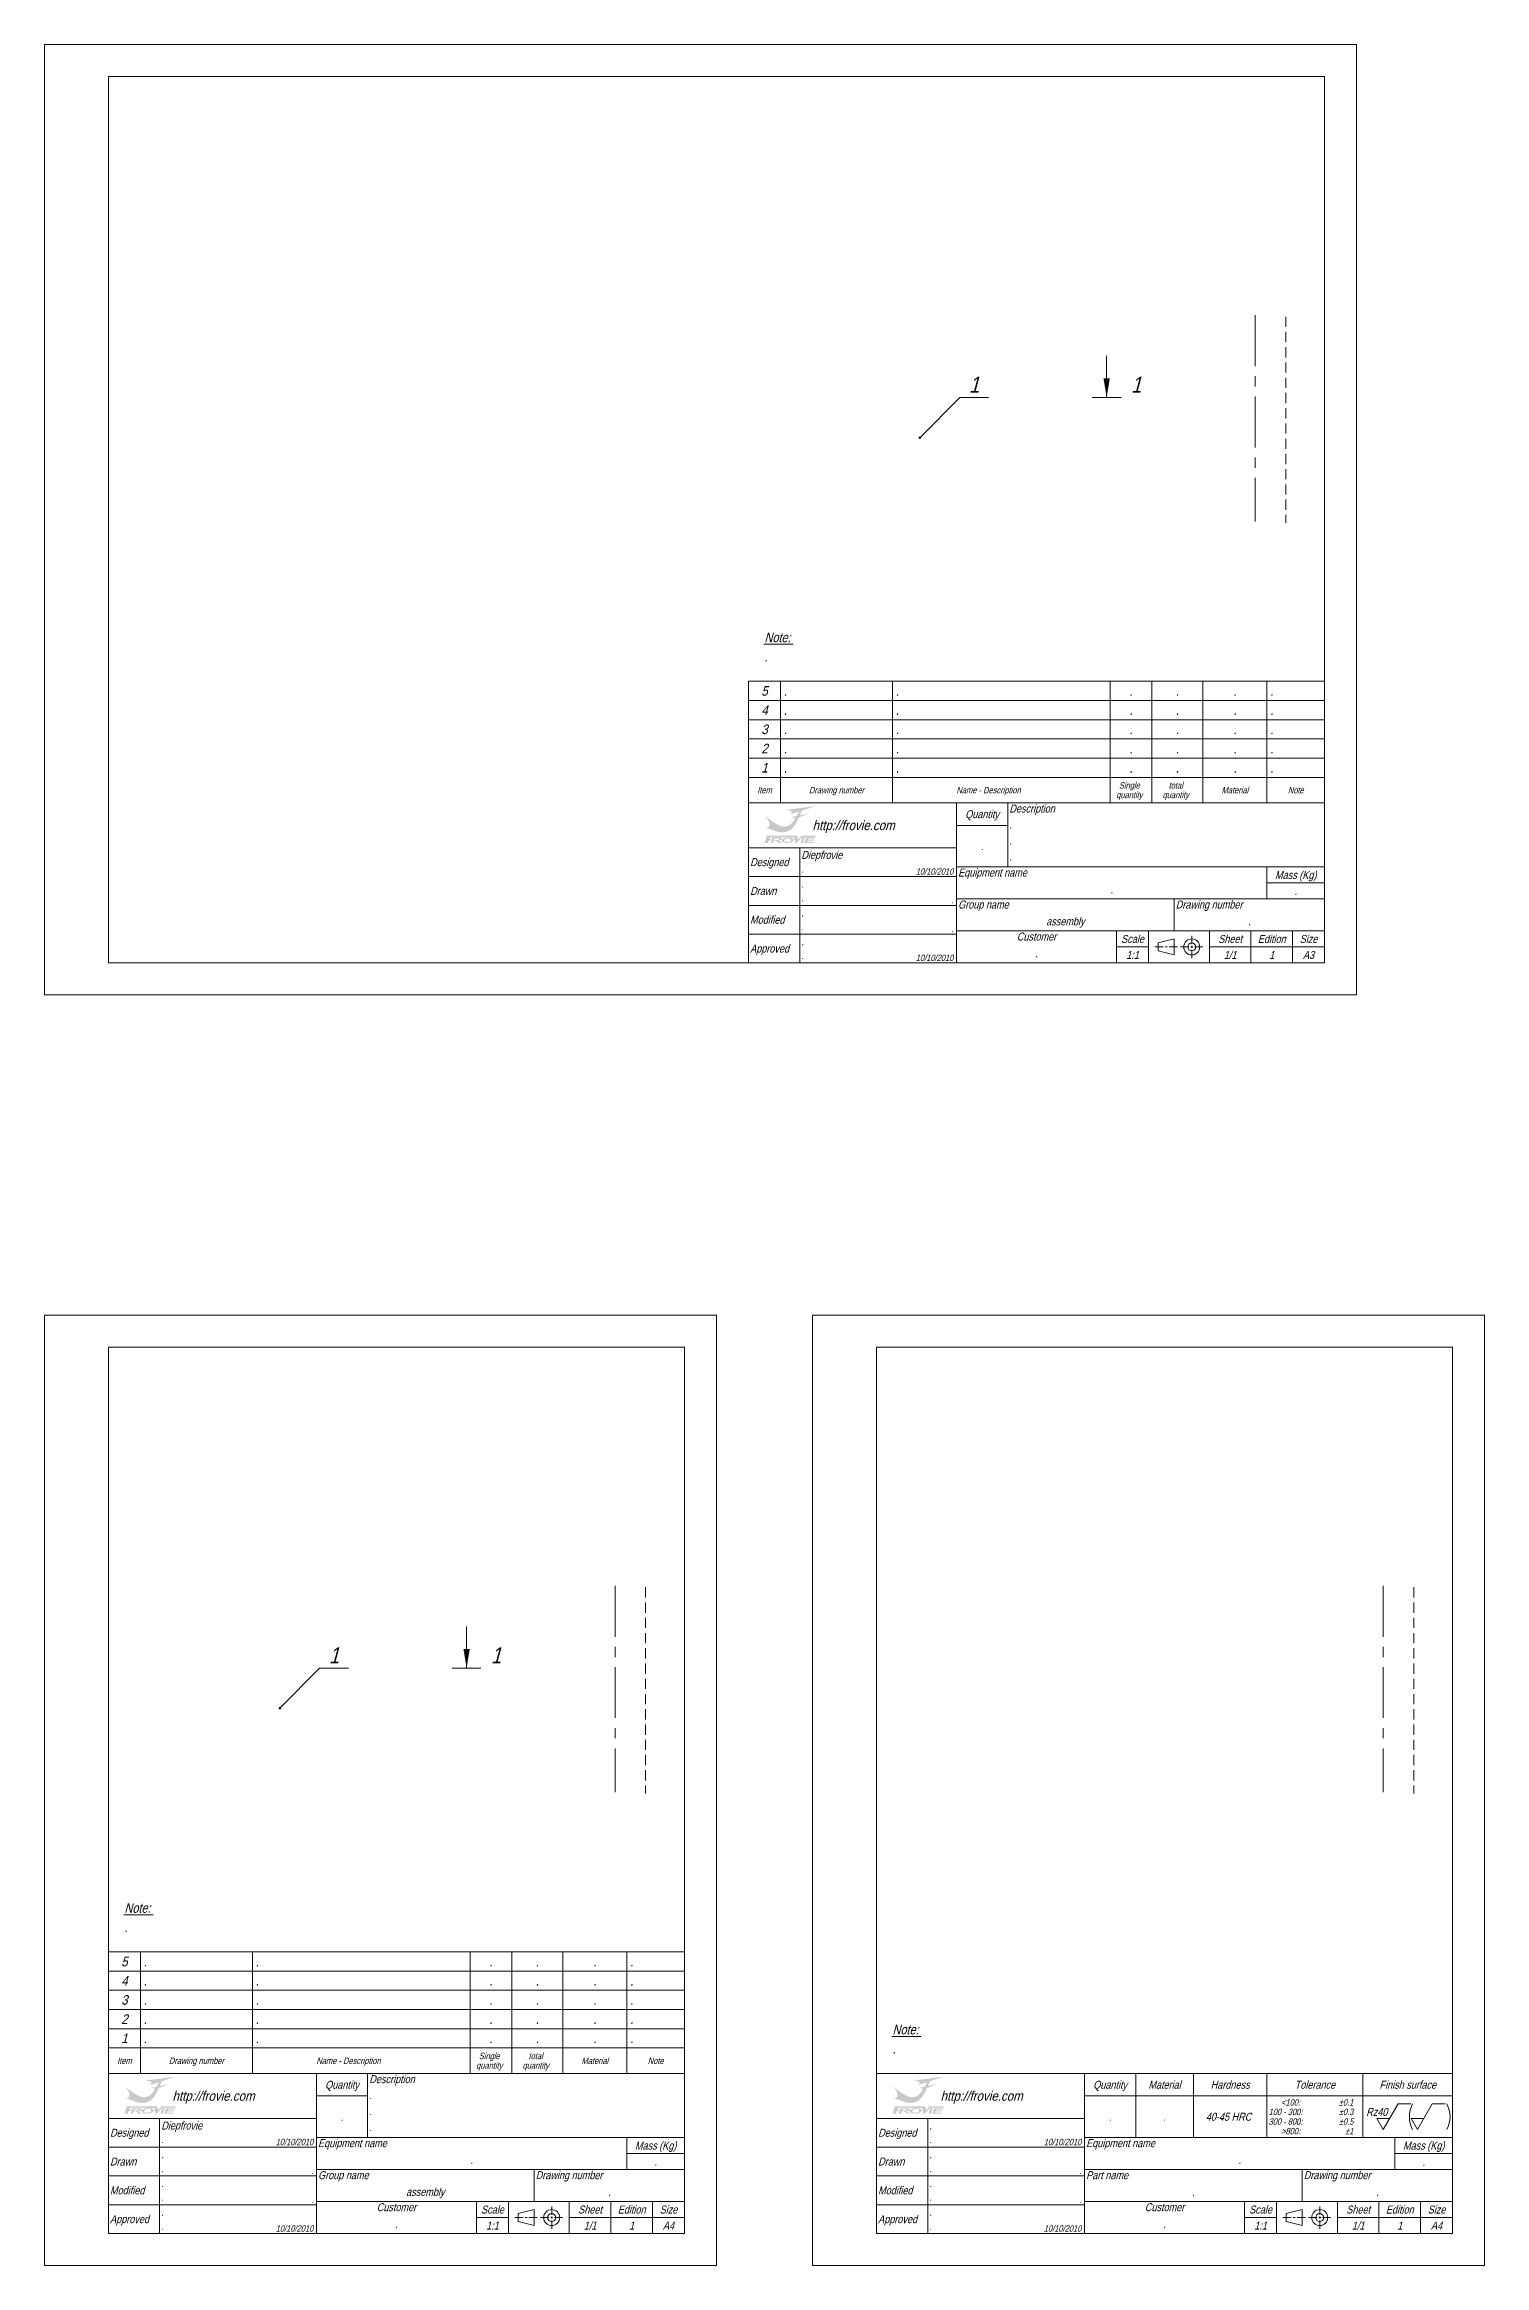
# Model space of a CAD drawing. Header units: centimetres. Extents: x 21 to 5229, y 51 to 4629.
# Drawn here: x 21 to 471, y 51 to 745 of the extents above; entities that cross this region are included whole.
import ezdxf
from ezdxf.enums import TextEntityAlignment as Align

# ---------------------------------------------------------------- set-up
doc = ezdxf.new("R2010")
doc.units = ezdxf.units.CM
doc.header["$LTSCALE"] = 0.5
doc.linetypes.add('CENTER', pattern=[50.8, 31.75, -6.35, 6.35, -6.35])
doc.linetypes.add('HIDDEN', pattern=[9.525, 6.35, -3.175])
doc.layers.get('0').update_dxf_attribs({"color": 9, "lineweight": 15})
doc.layers.get('Defpoints').update_dxf_attribs({"color": 9, "lineweight": 15})
for name, color, linetype, lineweight in [('Bill', 9, 'Continuous', 18), ('Index', 7, 'Continuous', 20), ('Namebox', 9, 'Continuous', 20), ('Notes', 4, 'Continuous', 20)]:
    doc.layers.add(name, color=color, linetype=linetype, lineweight=lineweight)
doc.styles.add('Capital', font='vnfonth.shx', dxfattribs={"width": 0.9, "oblique": 15})
doc.styles.add('Longhand', font='vnfont.shx', dxfattribs={"width": 0.85, "oblique": 15})
doc.dimstyles.new('1-1', dxfattribs={"dimtxt": 3.5, "dimasz": 2.5, "dimexe": 1.5, "dimexo": 1, "dimgap": 0.6, "dimtad": 1, "dimdec": 3, "dimdsep": 46, "dimtxsty": 'Longhand', "dimcen": 0, "dimclrd": 256, "dimclre": 256, "dimclrt": 10, "dimadec": 3, "dimazin": 2, "dimtm": 1e-09, "dimtfac": 0.6, "dimtdec": 3, "dimtmove": 0, "dimatfit": 3, "dimfxl": 1, "dimlwd": -1, "dimlwe": -1, "dimarcsym": 0})

# ---------------------------------------------------------------- blocks, each defined once
blk = doc.blocks.new('A$C22B54562')
at = {"linetype": 'Continuous', "lineweight": 0, "true_color": 0x0000fe}
h = blk.add_hatch(color=5, dxfattribs=at)
edge = h.paths.add_edge_path()
edge.add_spline(control_points=[(138.5, 108), (139.6, 110.7), (141, 114.5), (142.9, 119.5), (142.9, 119.5), (142.9, 119.5), (145.2, 126), (145.2, 126), (145.2, 126), (145.2, 126), (200, 144), (200, 144), (200, 144), (200, 144), (78.3, 128.4), (78.3, 128.4), (78.3, 128.4), (78.3, 128.4), (84.4, 128.1), (84.4, 128.1), (84.4, 128.1), (89.1, 127.8), (92.8, 127.5), (95.6, 127), (95.6, 127), (101, 126.3), (104.3, 124.2), (105.5, 120.6), (105.5, 120.6), (106.4, 118.1), (105.6, 115.7), (103, 113.3), (103, 113.3), (102.2, 112.6), (101.3, 112), (100.3, 111.3), (100.3, 111.3), (100.3, 111.3), (99, 110.7), (99, 110.7), (99, 110.7), (99, 110.7), (134.8, 122.5), (134.8, 122.5), (134.8, 122.5), (134.8, 122.5), (125.3, 105.2), (125.3, 105.2), (125.3, 105.2), (125.3, 105.2), (105.3, 100.9), (105.3, 100.9), (105.3, 100.9), (109.9, 100.8), (113.5, 99.7), (116.1, 97.5), (116.1, 97.5), (117.5, 96.4), (118.3, 95.4), (118.6, 94.3), (118.6, 94.3), (114.9, 86.9), (109.9, 80.5), (103.9, 75), (103.9, 75), (100.9, 72.2), (98.2, 70.2), (96, 68.9), (96, 68.9), (93.4, 67.2), (90, 65.9), (85.9, 64.9), (85.9, 64.9), (77.5, 62.9), (69.5, 63.5), (61.7, 66.7), (61.7, 66.7), (53.9, 69.9), (46.3, 73.8), (38.8, 78.5), (38.8, 78.5), (38.8, 78.5), (30, 84.6), (30, 84.6), (30, 84.6), (16.3, 94.7), (6.5, 102.6), (0.7, 108.2), (0.7, 108.2), (4.1, 104.7), (7.5, 100.4), (10.8, 95.1), (10.8, 95.1), (13.1, 91.5), (14.8, 88.6), (15.8, 86.4), (15.8, 86.4), (17.3, 83.1), (18.2, 80.7), (18.6, 79.4), (18.6, 79.4), (19.9, 75), (19.9, 71.1), (18.9, 67.6), (18.9, 67.6), (17.8, 64.1), (15.2, 61.9), (11, 60.9), (11, 60.9), (9.7, 60.6), (8.3, 60.5), (6.9, 60.5), (6.9, 60.5), (6.9, 60.5), (5, 60.6), (5, 60.6), (5, 60.6), (5, 60.6), (29.6, 51.1), (29.6, 51.1), (29.6, 51.1), (36.9, 48.3), (43.4, 46.1), (49.2, 44.5), (49.2, 44.5), (53.7, 43.3), (57.7, 42.5), (61.4, 42.2), (61.4, 42.2), (64, 41.9), (67.4, 41.7), (71.4, 41.7), (71.4, 41.7), (77.3, 41.7), (83.6, 42.9), (90.3, 45.5), (90.3, 45.5), (95.5, 47.5), (100.3, 50.2), (104.6, 53.6), (104.6, 53.6), (107.9, 55.9), (111.3, 59.6), (115, 64.5), (115, 64.5), (117.3, 67.6), (119.5, 70.7), (121.5, 74.1), (121.5, 74.1), (123.1, 76.6), (127.4, 84.9), (134.4, 99), (134.4, 99), (134.4, 99), (171.1, 114.7), (171.1, 114.7), (171.1, 114.7), (171.1, 114.7), (138.5, 108), (138.5, 108)], knot_values=[0, 0, 0, 0, 0.025, 0.025, 0.025, 0.025, 0.05, 0.05, 0.05, 0.05, 0.075, 0.075, 0.075, 0.075, 0.1, 0.1, 0.1, 0.1, 0.125, 0.125, 0.125, 0.125, 0.15, 0.15, 0.15, 0.15, 0.175, 0.175, 0.175, 0.175, 0.2, 0.2, 0.2, 0.2, 0.225, 0.225, 0.225, 0.225, 0.25, 0.25, 0.25, 0.25, 0.275, 0.275, 0.275, 0.275, 0.3, 0.3, 0.3, 0.3, 0.325, 0.325, 0.325, 0.325, 0.35, 0.35, 0.35, 0.35, 0.375, 0.375, 0.375, 0.375, 0.4, 0.4, 0.4, 0.4, 0.425, 0.425, 0.425, 0.425, 0.45, 0.45, 0.45, 0.45, 0.475, 0.475, 0.475, 0.475, 0.5, 0.5, 0.5, 0.5, 0.525, 0.525, 0.525, 0.525, 0.55, 0.55, 0.55, 0.55, 0.575, 0.575, 0.575, 0.575, 0.6, 0.6, 0.6, 0.6, 0.625, 0.625, 0.625, 0.625, 0.65, 0.65, 0.65, 0.65, 0.675, 0.675, 0.675, 0.675, 0.7, 0.7, 0.7, 0.7, 0.725, 0.725, 0.725, 0.725, 0.75, 0.75, 0.75, 0.75, 0.775, 0.775, 0.775, 0.775, 0.8, 0.8, 0.8, 0.8, 0.825, 0.825, 0.825, 0.825, 0.85, 0.85, 0.85, 0.85, 0.875, 0.875, 0.875, 0.875, 0.9, 0.9, 0.9, 0.9, 0.925, 0.925, 0.925, 0.925, 0.95, 0.95, 0.95, 0.95, 0.975, 0.975, 0.975, 0.975, 1, 1, 1, 1], degree=3, periodic=0)
at = {"linetype": 'Continuous', "lineweight": 0, "true_color": 0xfe0000}
h = blk.add_hatch(color=1, dxfattribs=at)
edge = h.paths.add_edge_path()
edge.add_spline(control_points=[(138.7, 115.8), (138.7, 115.8), (143.5, 128), (143.5, 128), (143.5, 128), (143.5, 128), (173, 137.7), (173, 137.7), (173, 137.7), (173, 137.7), (99.9, 128.4), (99.9, 128.4), (99.9, 128.4), (104.6, 126.7), (107.3, 124.2), (108.1, 120.9), (108.1, 120.9), (108.5, 119.2), (108.3, 117.5), (107.7, 116), (107.7, 116), (128.5, 122.9), (139, 126.4), (139, 126.5), (139, 126.5), (134.8, 117.7), (129.7, 108.1), (123.8, 97.8), (123.8, 97.8), (117.8, 87.5), (113.3, 80.5), (110.2, 76.9), (110.2, 76.9), (106.3, 72.1), (101.4, 68.3), (95.7, 65.4), (95.7, 65.4), (88, 61.4), (79.9, 59.8), (71.3, 60.5), (71.3, 60.5), (63.3, 61.2), (52, 66), (37.5, 74.8), (37.5, 74.8), (33.1, 77.6), (28.5, 80.5), (23.8, 83.8), (23.8, 83.8), (23.8, 83.8), (18.3, 87.8), (18.3, 87.8), (18.3, 87.8), (18.3, 87.8), (20.8, 81.8), (20.8, 81.8), (20.8, 81.8), (22.4, 77.3), (23.2, 73.6), (23.1, 70.6), (23.1, 70.6), (23, 68.1), (22.1, 65.4), (20.2, 62.8), (20.2, 62.8), (19.3, 61.5), (18.4, 60.5), (17.5, 59.8), (17.5, 59.8), (17.5, 59.8), (19.9, 58.7), (19.9, 58.7), (19.9, 58.7), (22.7, 57.5), (27.1, 55.7), (33, 53.5), (33, 53.5), (38, 51.6), (41.5, 50.3), (43.2, 49.7), (43.2, 49.7), (46.6, 48.4), (49.8, 47.5), (52.9, 46.8), (52.9, 46.8), (60, 45.1), (66.6, 44.4), (72.7, 44.6), (72.7, 44.6), (85.6, 45.2), (96.8, 50.1), (106.3, 59.3), (106.3, 59.3), (112.8, 65.7), (119.4, 75.3), (126.1, 88.4), (126.1, 88.4), (130.5, 96.9), (134.7, 106), (138.7, 115.8)], knot_values=[0, 0, 0, 0, 0.04, 0.04, 0.04, 0.04, 0.08, 0.08, 0.08, 0.08, 0.12, 0.12, 0.12, 0.12, 0.16, 0.16, 0.16, 0.16, 0.2, 0.2, 0.2, 0.2, 0.24, 0.24, 0.24, 0.24, 0.28, 0.28, 0.28, 0.28, 0.32, 0.32, 0.32, 0.32, 0.36, 0.36, 0.36, 0.36, 0.4, 0.4, 0.4, 0.4, 0.44, 0.44, 0.44, 0.44, 0.48, 0.48, 0.48, 0.48, 0.52, 0.52, 0.52, 0.52, 0.56, 0.56, 0.56, 0.56, 0.6, 0.6, 0.6, 0.6, 0.64, 0.64, 0.64, 0.64, 0.68, 0.68, 0.68, 0.68, 0.72, 0.72, 0.72, 0.72, 0.76, 0.76, 0.76, 0.76, 0.8, 0.8, 0.8, 0.8, 0.84, 0.84, 0.84, 0.84, 0.88, 0.88, 0.88, 0.88, 0.92, 0.92, 0.92, 0.92, 0.96, 0.96, 0.96, 0.96, 1, 1, 1, 1], degree=3, periodic=0)
edge = h.paths.add_edge_path(flags=17)
edge.add_spline(control_points=[(120, 96.3), (120, 96.3), (123.8, 102.9), (123.8, 102.9), (123.8, 102.9), (123.8, 102.9), (113.9, 100.9), (113.9, 100.9), (113.9, 100.9), (116.2, 100.3), (117.9, 99.4), (119, 98.1), (119, 98.1), (119.5, 97.5), (119.9, 96.9), (120, 96.3)], knot_values=[0, 0, 0, 0, 0.25, 0.25, 0.25, 0.25, 0.5, 0.5, 0.5, 0.5, 0.75, 0.75, 0.75, 0.75, 1, 1, 1, 1], degree=3, periodic=0)
edge = h.paths.add_edge_path(flags=17)
edge.add_spline(control_points=[(137.4, 105.8), (137.4, 105.8), (152.1, 108.9), (152.1, 108.9), (152.1, 108.9), (152.1, 108.9), (135.7, 101.9), (135.7, 101.9), (135.7, 101.9), (135.7, 101.9), (137.4, 105.8), (137.4, 105.8)], knot_values=[0, 0, 0, 0, 0.333333, 0.333333, 0.333333, 0.333333, 0.666667, 0.666667, 0.666667, 0.666667, 1, 1, 1, 1], degree=3, periodic=0)
at = {"linetype": 'Continuous', "lineweight": 0, "true_color": 0x0000fe}
h = blk.add_hatch(color=5, dxfattribs=at)
edge = h.paths.add_edge_path()
edge.add_spline(control_points=[(198.1, 22.5), (198.1, 22.5), (199.9, 27.8), (199.9, 27.8), (199.9, 27.8), (199.9, 27.8), (144.1, 27.8), (144.1, 27.8), (144.1, 27.8), (144.1, 27.8), (131, 13.4), (131, 13.4), (131, 13.4), (131, 13.4), (127.9, 27.8), (127.9, 27.8), (127.9, 27.8), (127.9, 27.8), (9.2, 27.8), (9.2, 27.8), (9.2, 27.8), (9.2, 27.8), (0, 0), (0, 0), (0, 0), (0, 0), (13.5, 0), (13.5, 0), (13.5, 0), (13.5, 0), (16.9, 10.3), (16.9, 10.3), (16.9, 10.3), (16.9, 10.3), (23.9, 10.3), (23.9, 10.3), (23.9, 10.3), (23.9, 10.3), (25.9, 16), (25.9, 16), (25.9, 16), (25.9, 16), (18.9, 16), (18.9, 16), (18.9, 16), (18.9, 16), (21, 22.4), (21, 22.4), (21, 22.4), (21, 22.4), (116.1, 22.3), (116.1, 22.3), (116.1, 22.3), (116.1, 22.3), (120.8, 0), (120.8, 0), (120.8, 0), (120.8, 0), (126.5, 0), (126.5, 0), (126.5, 0), (126.5, 0), (146.8, 22.4), (146.8, 22.4), (146.8, 22.4), (146.8, 22.4), (198.1, 22.5), (198.1, 22.5)], knot_values=[0, 0, 0, 0, 0.058824, 0.058824, 0.058824, 0.058824, 0.117647, 0.117647, 0.117647, 0.117647, 0.176471, 0.176471, 0.176471, 0.176471, 0.235294, 0.235294, 0.235294, 0.235294, 0.294118, 0.294118, 0.294118, 0.294118, 0.352941, 0.352941, 0.352941, 0.352941, 0.411765, 0.411765, 0.411765, 0.411765, 0.470588, 0.470588, 0.470588, 0.470588, 0.529412, 0.529412, 0.529412, 0.529412, 0.588235, 0.588235, 0.588235, 0.588235, 0.647059, 0.647059, 0.647059, 0.647059, 0.705882, 0.705882, 0.705882, 0.705882, 0.764706, 0.764706, 0.764706, 0.764706, 0.823529, 0.823529, 0.823529, 0.823529, 0.882353, 0.882353, 0.882353, 0.882353, 0.941176, 0.941176, 0.941176, 0.941176, 1, 1, 1, 1], degree=3, periodic=0)
at = {"linetype": 'Continuous', "lineweight": 0, "true_color": 0xfe0000}
h = blk.add_hatch(color=1, dxfattribs=at)
edge = h.paths.add_edge_path()
edge.add_spline(control_points=[(23.9, 0), (23.9, 0), (30.8, 20.3), (30.8, 20.3), (30.8, 20.3), (30.8, 20.3), (51.1, 20.3), (51.1, 20.3), (51.1, 20.3), (56.2, 20.3), (59.9, 20.2), (62, 19.8), (62, 19.8), (64.2, 19.4), (65.9, 18.8), (67, 17.9), (67, 17.9), (68, 16.9), (68.4, 15.8), (68, 14.6), (68, 14.6), (67.5, 13.1), (66, 11.9), (63.5, 10.9), (63.5, 10.9), (61.1, 9.9), (57.7, 9.2), (53.4, 9), (53.4, 9), (55.3, 8.5), (56.9, 7.9), (58, 7.3), (58, 7.3), (59.2, 6.7), (60.6, 5.6), (62.4, 4), (62.4, 4), (62.4, 4), (66.9, 0), (66.9, 0), (66.9, 0), (66.9, 0), (55.4, 0), (55.4, 0), (55.4, 0), (55.4, 0), (49.9, 4.4), (49.9, 4.4), (49.9, 4.4), (47.9, 6), (46.6, 7), (45.8, 7.4), (45.8, 7.4), (45, 7.8), (44.1, 8.1), (43.2, 8.3), (43.2, 8.3), (42.2, 8.4), (40.6, 8.5), (38.4, 8.5), (38.4, 8.5), (38.4, 8.5), (36.4, 8.5), (36.4, 8.5), (36.4, 8.5), (36.4, 8.5), (33.6, 0), (33.6, 0), (33.6, 0), (33.6, 0), (23.9, 0), (23.9, 0)], knot_values=[0, 0, 0, 0, 0.055556, 0.055556, 0.055556, 0.055556, 0.111111, 0.111111, 0.111111, 0.111111, 0.166667, 0.166667, 0.166667, 0.166667, 0.222222, 0.222222, 0.222222, 0.222222, 0.277778, 0.277778, 0.277778, 0.277778, 0.333333, 0.333333, 0.333333, 0.333333, 0.388889, 0.388889, 0.388889, 0.388889, 0.444444, 0.444444, 0.444444, 0.444444, 0.5, 0.5, 0.5, 0.5, 0.555556, 0.555556, 0.555556, 0.555556, 0.611111, 0.611111, 0.611111, 0.611111, 0.666667, 0.666667, 0.666667, 0.666667, 0.722222, 0.722222, 0.722222, 0.722222, 0.777778, 0.777778, 0.777778, 0.777778, 0.833333, 0.833333, 0.833333, 0.833333, 0.888889, 0.888889, 0.888889, 0.888889, 0.944444, 0.944444, 0.944444, 0.944444, 1, 1, 1, 1], degree=3, periodic=0)
edge = h.paths.add_edge_path(flags=16)
edge.add_spline(control_points=[(37.5, 11.7), (37.5, 11.7), (44.7, 11.7), (44.7, 11.7), (44.7, 11.7), (49.3, 11.7), (52.2, 11.8), (53.4, 12), (53.4, 12), (54.6, 12.2), (55.6, 12.4), (56.4, 12.9), (56.4, 12.9), (57.2, 13.3), (57.7, 13.8), (57.9, 14.4), (57.9, 14.4), (58.2, 15.1), (57.9, 15.6), (57.2, 16), (57.2, 16), (56.5, 16.5), (55.4, 16.7), (53.8, 16.8), (53.8, 16.8), (53.1, 16.9), (50.7, 16.9), (46.8, 16.9), (46.8, 16.9), (46.8, 16.9), (39.3, 16.9), (39.3, 16.9), (39.3, 16.9), (39.3, 16.9), (37.5, 11.7), (37.5, 11.7)], knot_values=[0, 0, 0, 0, 0.111111, 0.111111, 0.111111, 0.111111, 0.222222, 0.222222, 0.222222, 0.222222, 0.333333, 0.333333, 0.333333, 0.333333, 0.444444, 0.444444, 0.444444, 0.444444, 0.555556, 0.555556, 0.555556, 0.555556, 0.666667, 0.666667, 0.666667, 0.666667, 0.777778, 0.777778, 0.777778, 0.777778, 0.888889, 0.888889, 0.888889, 0.888889, 1, 1, 1, 1], degree=3, periodic=0)
edge = h.paths.add_edge_path()
edge.add_spline(control_points=[(67.5, 10.4), (68.2, 12.5), (69.5, 14.2), (71.4, 15.6), (71.4, 15.6), (72.9, 16.7), (74.7, 17.6), (76.8, 18.4), (76.8, 18.4), (79, 19.2), (81.2, 19.8), (83.6, 20.2), (83.6, 20.2), (86.8, 20.8), (90.3, 21), (94.2, 21), (94.2, 21), (101.3, 21), (106.6, 20.1), (110.2, 18.3), (110.2, 18.3), (113.8, 16.4), (115, 13.8), (113.9, 10.5), (113.9, 10.5), (112.8, 7.2), (109.9, 4.6), (105, 2.8), (105, 2.8), (100.2, 0.9), (94.3, 0), (87.3, 0), (87.3, 0), (80.2, 0), (74.8, 0.9), (71.2, 2.8), (71.2, 2.8), (67.6, 4.6), (66.4, 7.2), (67.5, 10.4)], knot_values=[0, 0, 0, 0, 0.1, 0.1, 0.1, 0.1, 0.2, 0.2, 0.2, 0.2, 0.3, 0.3, 0.3, 0.3, 0.4, 0.4, 0.4, 0.4, 0.5, 0.5, 0.5, 0.5, 0.6, 0.6, 0.6, 0.6, 0.7, 0.7, 0.7, 0.7, 0.8, 0.8, 0.8, 0.8, 0.9, 0.9, 0.9, 0.9, 1, 1, 1, 1], degree=3, periodic=0)
edge = h.paths.add_edge_path(flags=16)
edge.add_spline(control_points=[(77.5, 10.5), (76.7, 8.2), (77.4, 6.5), (79.5, 5.3), (79.5, 5.3), (81.6, 4.1), (84.6, 3.5), (88.4, 3.5), (88.4, 3.5), (92.3, 3.5), (95.6, 4.1), (98.5, 5.3), (98.5, 5.3), (101.3, 6.5), (103.2, 8.2), (104, 10.6), (104, 10.6), (104.8, 12.9), (104.1, 14.7), (102.1, 15.8), (102.1, 15.8), (100.1, 17), (97.1, 17.5), (93.1, 17.5), (93.1, 17.5), (89.1, 17.5), (85.7, 16.9), (82.9, 15.8), (82.9, 15.8), (80.1, 14.6), (78.3, 12.9), (77.5, 10.5)], knot_values=[0, 0, 0, 0, 0.125, 0.125, 0.125, 0.125, 0.25, 0.25, 0.25, 0.25, 0.375, 0.375, 0.375, 0.375, 0.5, 0.5, 0.5, 0.5, 0.625, 0.625, 0.625, 0.625, 0.75, 0.75, 0.75, 0.75, 0.875, 0.875, 0.875, 0.875, 1, 1, 1, 1], degree=3, periodic=0)
edge = h.paths.add_edge_path()
edge.add_spline(control_points=[(140.7, 0), (140.7, 0), (147.6, 20.4), (147.6, 20.4), (147.6, 20.4), (147.6, 20.4), (157.2, 20.4), (157.2, 20.4), (157.2, 20.4), (157.2, 20.4), (150.4, 0), (150.4, 0), (150.4, 0), (150.4, 0), (140.7, 0), (140.7, 0)], knot_values=[0, 0, 0, 0, 0.25, 0.25, 0.25, 0.25, 0.5, 0.5, 0.5, 0.5, 0.75, 0.75, 0.75, 0.75, 1, 1, 1, 1], degree=3, periodic=0)
edge = h.paths.add_edge_path()
edge.add_spline(control_points=[(155.8, 0), (155.8, 0), (162.7, 20.3), (162.7, 20.3), (162.7, 20.3), (162.7, 20.3), (198.1, 20.3), (198.1, 20.3), (198.1, 20.3), (198.1, 20.3), (197, 16.9), (197, 16.9), (197, 16.9), (197, 16.9), (171.2, 16.9), (171.2, 16.9), (171.2, 16.9), (171.2, 16.9), (169.7, 12.4), (169.7, 12.4), (169.7, 12.4), (169.7, 12.4), (193.7, 12.4), (193.7, 12.4), (193.7, 12.4), (193.7, 12.4), (192.5, 9), (192.5, 9), (192.5, 9), (192.5, 9), (168.5, 9), (168.5, 9), (168.5, 9), (168.5, 9), (166.6, 3.4), (166.6, 3.4), (166.6, 3.4), (166.6, 3.4), (193.4, 3.4), (193.4, 3.4), (193.4, 3.4), (193.4, 3.4), (192.2, 0), (192.2, 0), (192.2, 0), (192.2, 0), (155.8, 0), (155.8, 0)], knot_values=[0, 0, 0, 0, 0.083333, 0.083333, 0.083333, 0.083333, 0.166667, 0.166667, 0.166667, 0.166667, 0.25, 0.25, 0.25, 0.25, 0.333333, 0.333333, 0.333333, 0.333333, 0.416667, 0.416667, 0.416667, 0.416667, 0.5, 0.5, 0.5, 0.5, 0.583333, 0.583333, 0.583333, 0.583333, 0.666667, 0.666667, 0.666667, 0.666667, 0.75, 0.75, 0.75, 0.75, 0.833333, 0.833333, 0.833333, 0.833333, 0.916667, 0.916667, 0.916667, 0.916667, 1, 1, 1, 1], degree=3, periodic=0)

msp = doc.modelspace()

# ---------------------------------------------------------------- linework, layer by layer
at = {"color": 1, "linetype": 'CENTER'}
for p, q in [((399.8118, 660.5945), (399.8118, 596.158)), ((199.8118, 263.5945), (199.8118, 199.158)), ((439.8118, 263.5945), (439.8118, 199.158))]:
    msp.add_line(p, q, dxfattribs=at)
at = {"color": 8, "linetype": 'HIDDEN'}
for p, q in [((409.3474, 660.1407), (409.3474, 595.7042)), ((209.3474, 263.1407), (209.3474, 198.7042)), ((449.3474, 263.1407), (449.3474, 198.7042))]:
    msp.add_line(p, q, dxfattribs=at)
at = {"color": 7, "ltscale": 0.5}
msp.add_lwpolyline([(41.4927, 735.2231), (421.4927, 735.2231), (421.4927, 458.2231), (41.4927, 458.2231)], close=True, dxfattribs=at)
at = {"color": 7, "ltscale": 5}
for points in [[(41.4927, 61.2231), (221.4927, 61.2231), (221.4927, 338.2231), (41.4927, 338.2231)], [(281.4927, 61.2231), (461.4927, 61.2231), (461.4927, 338.2231), (281.4927, 338.2231)]]:
    msp.add_lwpolyline(points, close=True, dxfattribs=at)
at = {"layer": 'Bill', "color": 5}
for p, q in [((241.4927, 546.2231), (421.4927, 546.2231)), ((241.4927, 540.2231), (421.4927, 540.2231)), ((241.4927, 534.2231), (421.4927, 534.2231)), ((241.4927, 528.2231), (421.4927, 528.2231)), ((241.4927, 522.2231), (421.4927, 522.2231)), ((41.4927, 149.2231), (221.4927, 149.2231)), ((41.4927, 143.2231), (221.4927, 143.2231)), ((41.4927, 137.2231), (221.4927, 137.2231)), ((41.4927, 131.2231), (221.4927, 131.2231)), ((41.4927, 125.2231), (221.4927, 125.2231))]:
    msp.add_line(p, q, dxfattribs=at)
at = {"layer": 'Bill', "color": 9}
for p, q in [((241.4927, 508.2231), (241.4927, 546.2231)), ((251.4927, 508.2231), (251.4927, 546.2231)), ((286.4927, 508.2231), (286.4927, 546.2231)), ((354.4927, 508.2231), (354.4927, 546.2231)), ((367.4927, 508.2231), (367.4927, 546.2231)), ((383.4927, 508.2231), (383.4927, 546.2231)), ((403.4927, 508.2231), (403.4927, 546.2231)), ((51.4927, 111.2231), (51.4927, 149.2231)), ((86.4927, 111.2231), (86.4927, 149.2231)), ((154.4927, 111.2231), (154.4927, 149.2231)), ((167.4927, 111.2231), (167.4927, 149.2231)), ((183.4927, 111.2231), (183.4927, 149.2231)), ((203.4927, 111.2231), (203.4927, 149.2231))]:
    msp.add_line(p, q, dxfattribs=at)
at = {"layer": 'Defpoints', "ltscale": 0.5}
for points in [[(431.4927, 745.2231), (21.4927, 745.2231), (21.4927, 448.2231), (431.4927, 448.2231)], [(231.4927, 51.2231), (231.4927, 348.2231), (21.4927, 348.2231), (21.4927, 51.2231)], [(471.4927, 51.2231), (471.4927, 348.2231), (261.4927, 348.2231), (261.4927, 51.2231)]]:
    msp.add_lwpolyline(points, close=True, dxfattribs=at)
at = {"layer": 'Index', "color": 3}
for p, q in [((307.4806, 634.9152), (316.4806, 634.9152)), ((107.4806, 237.9152), (116.4806, 237.9152))]:
    msp.add_line(p, q, dxfattribs=at)
at = {"layer": 'Index', "color": 1}
for p, q in [((348.9057, 634.9152), (357.9057, 634.9152)), ((148.9057, 237.9152), (157.9057, 237.9152))]:
    msp.add_line(p, q, dxfattribs=at)
at = {"layer": 'Namebox', "color": 7, "ltscale": 0.5}
for p, q in [((241.4927, 516.2231), (421.4927, 516.2231)), ((41.4927, 119.2231), (221.4927, 119.2231))]:
    msp.add_line(p, q, dxfattribs=at)
at = {"layer": 'Namebox', "color": 7}
for p, q in [((306.4927, 458.2231), (306.4927, 508.2231)), ((322.4927, 488.2231), (322.4927, 508.2231)), ((241.4927, 494.2231), (306.4927, 494.2231)), ((421.4927, 488.2231), (306.4927, 488.2231)), ((403.4927, 488.2231), (403.4927, 478.2231)), ((403.4927, 478.2231), (421.4927, 478.2231)), ((421.4927, 468.2231), (306.4927, 468.2231)), ((356.4927, 468.2231), (356.4927, 458.2231)), ((366.4927, 468.2231), (366.4927, 458.2231)), ((385.4927, 468.2231), (385.4927, 458.2231)), ((398.4927, 468.2231), (398.4927, 458.2231)), ((411.4927, 468.2231), (411.4927, 458.2231)), ((106.4927, 61.2231), (106.4927, 111.2231)), ((122.4927, 91.2231), (122.4927, 111.2231)), ((346.4927, 61.2231), (346.4927, 111.2231)), ((41.4927, 97.2231), (106.4927, 97.2231)), ((281.4927, 97.2231), (346.4927, 97.2231)), ((221.4927, 91.2231), (106.4927, 91.2231)), ((203.4927, 91.2231), (203.4927, 81.2231)), ((461.4927, 91.2231), (346.4927, 91.2231)), ((443.4927, 91.2231), (443.4927, 81.2231)), ((203.4927, 81.2231), (221.4927, 81.2231)), ((443.4927, 81.2231), (461.4927, 81.2231)), ((221.4927, 71.2231), (106.4927, 71.2231)), ((156.4927, 71.2231), (156.4927, 61.2231)), ((166.4927, 71.2231), (166.4927, 61.2231)), ((185.4927, 71.2231), (185.4927, 61.2231)), ((198.4927, 71.2231), (198.4927, 61.2231)), ((211.4927, 71.2231), (211.4927, 61.2231)), ((461.4927, 71.2231), (346.4927, 71.2231)), ((396.4927, 71.2231), (396.4927, 61.2231)), ((406.4927, 71.2231), (406.4927, 61.2231)), ((425.4927, 71.2231), (425.4927, 61.2231)), ((438.4927, 71.2231), (438.4927, 61.2231)), ((451.4927, 71.2231), (451.4927, 61.2231))]:
    msp.add_line(p, q, dxfattribs=at)
at = {"layer": 'Namebox', "color": 5}
for p, q in [((306.4927, 501.2231), (322.4927, 501.2231)), ((257.4927, 494.2231), (257.4927, 458.2231)), ((241.4927, 485.2231), (306.4927, 485.2231)), ((403.4927, 483.2231), (421.4927, 483.2231)), ((241.4927, 476.2231), (306.4927, 476.2231)), ((403.4927, 478.2231), (306.4927, 478.2231)), ((374.4927, 468.2231), (374.4927, 478.2231)), ((241.4927, 467.2231), (306.4927, 467.2231)), ((356.4927, 463.2231), (366.4927, 463.2231)), ((385.4927, 463.2231), (421.4927, 463.2231)), ((362.4927, 91.2231), (362.4927, 111.2231)), ((380.4927, 91.2231), (380.4927, 111.2231)), ((403.4927, 91.2231), (403.4927, 111.2231)), ((433.4927, 91.2231), (433.4927, 111.2231)), ((106.4927, 104.2231), (122.4927, 104.2231)), ((346.4927, 104.2231), (461.4927, 104.2231)), ((57.4927, 97.2231), (57.4927, 61.2231)), ((297.4927, 97.2231), (297.4927, 61.2231)), ((41.4927, 88.2231), (106.4927, 88.2231)), ((203.4927, 86.2231), (221.4927, 86.2231)), ((281.4927, 88.2231), (346.4927, 88.2231)), ((443.4927, 86.2231), (461.4927, 86.2231)), ((41.4927, 79.2231), (106.4927, 79.2231)), ((203.4927, 81.2231), (106.4927, 81.2231)), ((174.4927, 71.2231), (174.4927, 81.2231)), ((281.4927, 79.2231), (346.4927, 79.2231)), ((443.4927, 81.2231), (346.4927, 81.2231)), ((414.4927, 71.2231), (414.4927, 81.2231)), ((41.4927, 70.2231), (106.4927, 70.2231)), ((281.4927, 70.2231), (346.4927, 70.2231)), ((156.4927, 66.2231), (166.4927, 66.2231)), ((185.4927, 66.2231), (221.4927, 66.2231)), ((396.4927, 66.2231), (406.4927, 66.2231)), ((425.4927, 66.2231), (461.4927, 66.2231))]:
    msp.add_line(p, q, dxfattribs=at)
at = {"layer": 'Namebox'}
for p, q in [((369.4927, 464.4731), (374.4927, 465.7231)), ((374.4927, 460.7231), (374.4927, 465.7231)), ((369.4927, 461.9731), (369.4927, 464.4731)), ((369.4927, 461.9731), (374.4927, 460.7231)), ((169.4927, 67.4731), (174.4927, 68.7231)), ((169.4927, 64.9731), (169.4927, 67.4731)), ((169.4927, 64.9731), (174.4927, 63.7231)), ((174.4927, 63.7231), (174.4927, 68.7231)), ((409.4927, 67.4731), (414.4927, 68.7231)), ((409.4927, 64.9731), (409.4927, 67.4731)), ((409.4927, 64.9731), (414.4927, 63.7231)), ((414.4927, 63.7231), (414.4927, 68.7231))]:
    msp.add_line(p, q, dxfattribs=at)
at = {"layer": 'Namebox', "color": 1}
for p, q in [((379.9927, 464.1231), (379.9927, 466.7231)), ((368.4927, 463.2231), (371.0927, 463.2231)), ((371.6927, 463.2231), (372.2927, 463.2231)), ((372.8927, 463.2231), (375.4927, 463.2231)), ((376.4927, 463.2231), (379.0927, 463.2231)), ((379.6927, 463.2231), (380.2927, 463.2231)), ((379.9927, 462.9231), (379.9927, 463.5231)), ((379.9927, 459.7231), (379.9927, 462.3231)), ((380.8927, 463.2231), (383.4927, 463.2231)), ((179.9927, 67.1231), (179.9927, 69.7231)), ((419.9927, 67.1231), (419.9927, 69.7231)), ((168.4927, 66.2231), (171.0927, 66.2231)), ((171.6927, 66.2231), (172.2927, 66.2231)), ((172.8927, 66.2231), (175.4927, 66.2231)), ((176.4927, 66.2231), (179.0927, 66.2231)), ((179.6927, 66.2231), (180.2927, 66.2231)), ((179.9927, 65.9231), (179.9927, 66.5231)), ((179.9927, 62.7231), (179.9927, 65.3231)), ((180.8927, 66.2231), (183.4927, 66.2231)), ((408.4927, 66.2231), (411.0927, 66.2231)), ((411.6927, 66.2231), (412.2927, 66.2231)), ((412.8927, 66.2231), (415.4927, 66.2231)), ((416.4927, 66.2231), (419.0927, 66.2231)), ((419.6927, 66.2231), (420.2927, 66.2231)), ((419.9927, 65.9231), (419.9927, 66.5231)), ((419.9927, 62.7231), (419.9927, 65.3231)), ((420.8927, 66.2231), (423.4927, 66.2231))]:
    msp.add_line(p, q, dxfattribs=at)
at = {"layer": 'Namebox', "color": 7, "ltscale": 0.5}
for points in [[(241.4927, 508.2231), (421.4927, 508.2231), (421.4927, 458.2231), (241.4927, 458.2231)], [(41.4927, 111.2231), (221.4927, 111.2231), (221.4927, 61.2231), (41.4927, 61.2231)], [(281.4927, 111.2231), (461.4927, 111.2231), (461.4927, 61.2231), (281.4927, 61.2231)]]:
    msp.add_lwpolyline(points, close=True, dxfattribs=at)
at = {"layer": 'Namebox', "color": 10, "ltscale": 10}
for points in [[(448.5013, 101.7231), (444.4599, 101.7231), (439.8411, 93.7231), (437.8204, 97.2231), (441.8618, 97.2231)], [(459.197, 101.7231), (455.1556, 101.7231), (450.5368, 93.7231), (448.5161, 97.2231), (452.5575, 97.2231)]]:
    msp.add_lwpolyline(points, dxfattribs=at)
at = {"layer": 'Namebox'}
for centre, radius in [((379.9927, 463.2231), 2.5), ((379.9927, 463.2231), 1.25), ((179.9927, 66.2231), 2.5), ((179.9927, 66.2231), 1.25), ((419.9927, 66.2231), 2.5), ((419.9927, 66.2231), 1.25)]:
    msp.add_circle(centre, radius, dxfattribs=at)
at = {"layer": 'Namebox', "color": 10, "ltscale": 10}
for centre, start, end in [((456.5013, 97.7231), 151.9275131, 208.0724869), ((452.197, 97.7231), 331.9275131, 28.0724869)]:
    msp.add_arc(centre, 8.5, start, end, dxfattribs=at)

# ---------------------------------------------------------------- block references
at = {"linetype": 'Continuous', "lineweight": 0}
for p, xscale, yscale, zscale in [((246.4927, 495.7231), 0.07999999999998408, 0.07999999999998408, 0.07999999999998408), ((46.4927, 98.7231), 0.0799999999999983, 0.0799999999999983, 0.0799999999999983), ((286.4927, 98.7231), 0.07999999999998408, 0.07999999999998408, 0.07999999999998408)]:
    msp.add_blockref('A$C22B54562', p, dxfattribs=dict(at, xscale=xscale, yscale=yscale, zscale=zscale))

# ---------------------------------------------------------------- texts
at = {"color": 10, "style": 'Longhand', "oblique": 15, "width": 0.85}
for s, p in [('±0.1', (430.4927, 102.2231)), ('±0.3', (430.4927, 99.2231)), ('±0.5', (430.4927, 96.2231)), ('±1', (430.4927, 93.2231))]:
    msp.add_text(s, height=2, dxfattribs=at).set_placement(p, align=Align.MIDDLE_RIGHT)
at = {"layer": 'Bill', "color": 4, "oblique": 15}
for s, height, style, width, p in [('5', 3, 'Longhand', 0.9, (246.4927, 543.2231)), ('.', 3, 'Longhand', 0.9, (360.9927, 543.2231)), ('.', 3, 'Longhand', 0.9, (375.4927, 543.2231)), ('.', 3, 'Longhand', 0.9, (393.4927, 543.2231)), ('4', 3, 'Longhand', 0.9, (246.4927, 537.2231)), ('.', 3, 'Longhand', 0.9, (360.9927, 537.2231)), ('.', 3, 'Longhand', 0.9, (375.4927, 537.2231)), ('.', 3, 'Longhand', 0.9, (393.4927, 537.2231)), ('3', 3, 'Longhand', 0.9, (246.4927, 531.2231)), ('.', 3, 'Longhand', 0.9, (360.9927, 531.2231)), ('.', 3, 'Longhand', 0.9, (375.4927, 531.2231)), ('.', 3, 'Longhand', 0.9, (393.4927, 531.2231)), ('2', 3, 'Longhand', 0.9, (246.4927, 525.2231)), ('1', 3, 'Longhand', 0.9, (246.4927, 519.2231)), ('.', 3, 'Longhand', 0.9, (360.9927, 525.2231)), ('.', 3, 'Longhand', 0.9, (375.4927, 525.2231)), ('.', 3, 'Longhand', 0.9, (393.4927, 525.2231)), ('Single', 2, 'Capital', 0.85, (360.4927, 513.7231)), ('.', 3, 'Longhand', 0.9, (360.9927, 519.2231)), ('total', 2, 'Capital', 0.85, (374.9927, 513.7231)), ('.', 3, 'Longhand', 0.9, (375.4927, 519.2231)), ('.', 3, 'Longhand', 0.9, (393.4927, 519.2231)), ('Item', 2, 'Capital', 0.85, (246.4927, 512.2231)), ('Drawing number', 2, 'Capital', 0.85, (268.9927, 512.2231)), ('Name - Description', 2, 'Capital', 0.85, (316.4927, 512.2231)), ('quantity', 2, 'Capital', 0.85, (360.4927, 510.7231)), ('quantity', 2, 'Capital', 0.85, (374.9927, 510.7231)), ('Material', 2, 'Capital', 0.85, (393.4927, 512.2231)), ('Note', 2, 'Capital', 0.85, (412.4927, 512.2231)), ('5', 3, 'Longhand', 0.9, (46.4927, 146.2231)), ('4', 3, 'Longhand', 0.9, (46.4927, 140.2231)), ('.', 3, 'Longhand', 0.9, (160.9927, 146.2231)), ('.', 3, 'Longhand', 0.9, (160.9927, 140.2231)), ('.', 3, 'Longhand', 0.9, (175.4927, 146.2231)), ('.', 3, 'Longhand', 0.9, (175.4927, 140.2231)), ('.', 3, 'Longhand', 0.9, (193.4927, 146.2231)), ('.', 3, 'Longhand', 0.9, (193.4927, 140.2231)), ('3', 3, 'Longhand', 0.9, (46.4927, 134.2231)), ('.', 3, 'Longhand', 0.9, (160.9927, 134.2231)), ('.', 3, 'Longhand', 0.9, (175.4927, 134.2231)), ('.', 3, 'Longhand', 0.9, (193.4927, 134.2231)), ('2', 3, 'Longhand', 0.9, (46.4927, 128.2231)), ('.', 3, 'Longhand', 0.9, (160.9927, 128.2231)), ('.', 3, 'Longhand', 0.9, (175.4927, 128.2231)), ('.', 3, 'Longhand', 0.9, (193.4927, 128.2231)), ('1', 3, 'Longhand', 0.9, (46.4927, 122.2231)), ('.', 3, 'Longhand', 0.9, (160.9927, 122.2231)), ('.', 3, 'Longhand', 0.9, (175.4927, 122.2231)), ('.', 3, 'Longhand', 0.9, (193.4927, 122.2231)), ('Item', 2, 'Capital', 0.85, (46.4927, 115.2231)), ('Drawing number', 2, 'Capital', 0.85, (68.9927, 115.2231)), ('Name - Description', 2, 'Capital', 0.85, (116.4927, 115.2231)), ('quantity', 2, 'Capital', 0.85, (160.4927, 113.7231)), ('Single', 2, 'Capital', 0.85, (160.4927, 116.7231)), ('quantity', 2, 'Capital', 0.85, (174.9927, 113.7231)), ('total', 2, 'Capital', 0.85, (174.9927, 116.7231)), ('Material', 2, 'Capital', 0.85, (193.4927, 115.2231)), ('Note', 2, 'Capital', 0.85, (212.4927, 115.2231))]:
    msp.add_text(s, height=height, dxfattribs=dict(at, style=style, width=width)).set_placement(p, align=Align.MIDDLE_CENTER)
at = {"layer": 'Bill', "color": 4, "oblique": 15, "width": 0.9}
for s, style, p in [('.', 'Capital', (252.4927, 543.2231)), ('.', 'Longhand', (287.4927, 543.2231)), ('.', 'Longhand', (404.4927, 543.2231)), ('.', 'Capital', (252.4927, 537.2231)), ('.', 'Longhand', (287.4927, 537.2231)), ('.', 'Longhand', (404.4927, 537.2231)), ('.', 'Capital', (252.4927, 531.2231)), ('.', 'Longhand', (287.4927, 531.2231)), ('.', 'Longhand', (404.4927, 531.2231)), ('.', 'Capital', (252.4927, 525.2231)), ('.', 'Longhand', (287.4927, 525.2231)), ('.', 'Longhand', (404.4927, 525.2231)), ('.', 'Capital', (252.4927, 519.2231)), ('.', 'Longhand', (287.4927, 519.2231)), ('.', 'Longhand', (404.4927, 519.2231)), ('http://frovie.com', 'Longhand', (261.4927, 501.2231)), ('.', 'Capital', (52.4927, 146.2231)), ('.', 'Capital', (52.4927, 140.2231)), ('.', 'Longhand', (87.4927, 146.2231)), ('.', 'Longhand', (87.4927, 140.2231)), ('.', 'Longhand', (204.4927, 146.2231)), ('.', 'Longhand', (204.4927, 140.2231)), ('.', 'Capital', (52.4927, 134.2231)), ('.', 'Longhand', (87.4927, 134.2231)), ('.', 'Longhand', (204.4927, 134.2231)), ('.', 'Capital', (52.4927, 128.2231)), ('.', 'Longhand', (87.4927, 128.2231)), ('.', 'Longhand', (204.4927, 128.2231)), ('.', 'Capital', (52.4927, 122.2231)), ('.', 'Longhand', (87.4927, 122.2231)), ('.', 'Longhand', (204.4927, 122.2231)), ('http://frovie.com', 'Longhand', (61.4927, 104.2231)), ('http://frovie.com', 'Longhand', (301.4927, 104.2231))]:
    msp.add_text(s, height=3, dxfattribs=dict(at, style=style)).set_placement(p, align=Align.MIDDLE_LEFT)
at = {"layer": 'Index', "color": 3, "style": 'Capital', "oblique": 15, "width": 0.85}
for p in [(311.9806, 634.9152), (362.6287, 634.9152), (111.9806, 237.9152), (162.6287, 237.9152)]:
    msp.add_text('1', height=5, dxfattribs=at).set_placement(p, align=Align.BOTTOM_CENTER)
at = {"layer": 'Namebox', "color": 4, "style": 'Longhand', "oblique": 15, "width": 0.85}
for s, p in [('Description', (322.9927, 507.7231)), ('.', (322.9927, 502.7231)), ('.', (322.9927, 497.7231)), ('Equipment name', (306.9927, 487.7231)), ('.', (322.9927, 492.7231)), ('Group name', (306.9927, 477.7231)), ('Drawing number', (374.9927, 477.7231)), ('Description', (122.9927, 110.7231)), ('.', (122.9927, 105.7231)), ('.', (122.9927, 100.7231)), ('Equipment name', (106.9927, 90.7231)), ('.', (122.9927, 95.7231)), ('Equipment name', (346.9927, 90.7231)), ('Group name', (106.9927, 80.7231)), ('Drawing number', (174.9927, 80.7231)), ('Part name', (346.9927, 80.7231)), ('Drawing number', (414.9927, 80.7231))]:
    msp.add_text(s, height=2.5, dxfattribs=at).set_placement(p, align=Align.TOP_LEFT)
for s, p in [('Quantity', (314.4927, 504.7231)), ('Mass (Kg)', (412.4927, 485.7231)), ('Scale', (361.4927, 465.7231)), ('Sheet', (391.9927, 465.7231)), ('Edition', (404.9927, 465.7231)), ('Size', (416.4927, 465.7231)), ('Quantity', (114.4927, 107.7231)), ('Quantity', (354.4927, 107.7231)), ('Material', (371.4927, 107.7231)), ('Hardness', (391.9927, 107.7231)), ('Tolerance', (418.4927, 107.7231)), ('Finish surface', (447.4927, 107.7231)), ('Mass (Kg)', (212.4927, 88.7231)), ('Mass (Kg)', (452.4927, 88.7231)), ('Scale', (161.4927, 68.7231)), ('Sheet', (191.9927, 68.7231)), ('Edition', (204.9927, 68.7231)), ('Size', (216.4927, 68.7231)), ('Scale', (401.4927, 68.7231)), ('Sheet', (431.9927, 68.7231)), ('Edition', (444.9927, 68.7231)), ('Size', (456.4927, 68.7231))]:
    msp.add_text(s, height=2.5, dxfattribs=at).set_placement(p, align=Align.MIDDLE_CENTER)
at = {"layer": 'Namebox', "color": 10, "style": 'Longhand', "oblique": 15, "width": 0.85}
for s, height, p in [('Diepfrovie', 2.5, (257.9927, 491.9731)), ('.', 2.5, (257.9927, 482.9731)), ('.', 2.5, (257.9927, 473.9731)), ('.', 2.5, (257.9927, 464.9731)), ('100 - 300:', 2, (403.9927, 99.2231)), ('300 - 800:', 2, (403.9927, 96.2231)), ('      <100:', 2, (403.9927, 102.2231)), ('Diepfrovie', 2.5, (57.9927, 94.9731)), ('.', 2.5, (297.9927, 94.9731)), ('      >800:', 2, (403.9927, 93.2231)), ('.', 2.5, (57.9927, 85.9731)), ('.', 2.5, (297.9927, 85.9731)), ('.', 2.5, (57.9927, 76.9731)), ('.', 2.5, (297.9927, 76.9731)), ('.', 2.5, (57.9927, 67.9731)), ('.', 2.5, (297.9927, 67.9731))]:
    msp.add_text(s, height=height, dxfattribs=at).set_placement(p, align=Align.MIDDLE_LEFT)
for s, height, p in [('.', 2.5, (314.4927, 494.7231)), ('.', 2.5, (412.4927, 480.7231)), ('1:1', 2.5, (361.4927, 460.7231)), ('1/1', 2.5, (391.9927, 460.7231)), ('1', 2.5, (404.9927, 460.7231)), ('A3', 2.5, (416.4927, 460.7231)), ('40-45 HRC', 2.5, (391.4927, 97.7231)), (':     ', 2.5, (391.3403, 97.9585)), (':     ', 2, (414.2253, 99.4434)), ('.', 2.5, (114.4927, 97.7231)), ('.', 2.5, (354.4927, 97.7231)), ('.', 2.5, (371.4927, 97.7231)), (':     ', 2, (414.1997, 96.4223)), ('.', 2.5, (212.4927, 83.7231)), ('.', 2.5, (452.4927, 83.7231)), ('1:1', 2.5, (161.4927, 63.7231)), ('1/1', 2.5, (191.9927, 63.7231)), ('1', 2.5, (204.9927, 63.7231)), ('A4', 2.5, (216.4927, 63.7231)), ('1:1', 2.5, (401.4927, 63.7231)), ('1/1', 2.5, (431.9927, 63.7231)), ('1', 2.5, (444.9927, 63.7231)), ('A4', 2.5, (456.4927, 63.7231))]:
    msp.add_text(s, height=height, dxfattribs=at).set_placement(p, align=Align.MIDDLE_CENTER)
at = {"layer": 'Namebox', "color": 4, "style": 'Longhand', "oblique": 15, "width": 0.85}
for s, height, p in [('Designed', 2.5, (241.9927, 489.7231)), ('.', 2, (257.9927, 487.4731)), ('Drawn', 2.5, (241.9927, 480.7231)), ('Modified', 2.5, (241.9927, 471.7231)), ('.', 2, (257.9927, 478.4731)), ('.', 2, (257.9927, 469.4731)), ('Approved', 2.5, (241.9927, 462.7231)), ('.', 2, (257.9927, 460.4731)), ('Designed', 2.5, (41.9927, 92.7231)), ('Designed', 2.5, (281.9927, 92.7231)), ('Drawn', 2.5, (41.9927, 83.7231)), ('.', 2, (57.9927, 90.4731)), ('Drawn', 2.5, (281.9927, 83.7231)), ('.', 2, (297.9927, 90.4731)), ('.', 2, (57.9927, 81.4731)), ('.', 2, (297.9927, 81.4731)), ('Modified', 2.5, (41.9927, 74.7231)), ('.', 2, (57.9927, 72.4731)), ('Modified', 2.5, (281.9927, 74.7231)), ('.', 2, (297.9927, 72.4731)), ('Approved', 2.5, (41.9927, 65.7231)), ('.', 2, (57.9927, 63.4731)), ('Approved', 2.5, (281.9927, 65.7231)), ('.', 2, (297.9927, 63.4731))]:
    msp.add_text(s, height=height, dxfattribs=at).set_placement(p, align=Align.MIDDLE_LEFT)
for s, p in [('10/10/2010', (305.4927, 485.2231)), ('.', (305.4927, 476.2231)), ('.', (305.4927, 467.2231)), ('10/10/2010', (305.4927, 458.2231)), ('10/10/2010', (105.4927, 88.2231)), ('10/10/2010', (345.4927, 88.2231)), ('.', (105.4927, 79.2231)), ('.', (345.4927, 79.2231)), ('.', (105.4927, 70.2231)), ('.', (345.4927, 70.2231)), ('10/10/2010', (105.4927, 61.2231)), ('10/10/2010', (345.4927, 61.2231))]:
    msp.add_text(s, height=2, dxfattribs=at).set_placement(p, align=Align.BOTTOM_RIGHT)
at = {"layer": 'Namebox', "color": 10, "oblique": 15, "width": 0.85}
for s, style, p in [('.', 'Capital', (354.9927, 479.2231)), ('assembly', 'Capital', (340.4927, 469.2231)), ('.', 'Capital', (397.9927, 469.2231)), ('Rz40', 'Longhand', (437.8204, 97.2231)), ('.', 'Capital', (154.9927, 82.2231)), ('.', 'Capital', (394.9927, 82.2231)), ('assembly', 'Capital', (140.4927, 72.2231)), ('.', 'Capital', (197.9927, 72.2231)), ('.', 'Capital', (380.4927, 72.2231)), ('.', 'Capital', (437.9927, 72.2231))]:
    msp.add_text(s, height=2.5, dxfattribs=dict(at, style=style)).set_placement(p, align=Align.BOTTOM_CENTER)
at = {"layer": 'Namebox', "color": 4, "style": 'Longhand', "oblique": 15, "width": 0.85}
for p in [(331.4927, 467.7231), (131.4927, 70.7231), (371.4927, 70.7231)]:
    msp.add_text('Customer', height=2.5, dxfattribs=at).set_placement(p, align=Align.TOP_CENTER)
at = {"layer": 'Namebox', "color": 6, "style": 'Capital', "oblique": 15, "width": 0.85}
for p in [(331.4927, 459.2231), (131.4927, 62.2231), (371.4927, 62.2231)]:
    msp.add_text('.', height=2.5, dxfattribs=at).set_placement(p, align=Align.BOTTOM_CENTER)
at = {"layer": 'Notes', "color": 4, "oblique": 15, "width": 0.85}
for s, style, p in [('%%uNote: ', 'Capital', (246.4927, 559.9443)), ('.', 'Longhand', (246.4927, 553.9443)), ('%%uNote: ', 'Capital', (46.4927, 162.9443)), ('.', 'Longhand', (46.4927, 156.9443)), ('%%uNote: ', 'Capital', (286.4927, 124.9443)), ('.', 'Longhand', (286.4927, 118.9443))]:
    msp.add_text(s, height=3, dxfattribs=dict(at, style=style)).set_placement(p, align=Align.MIDDLE_LEFT)

# ---------------------------------------------------------------- leaders
at = {"layer": 'Index', "color": 1}
for points in [[(353.4057, 634.9152), (353.4057, 647.9152)], [(153.4057, 237.9152), (153.4057, 250.9152)]]:
    msp.add_leader(points, dimstyle='1-1', override={"dimasz": 6, "dimgap": 0.7, "dimtad": 0, "dimclrd": 1}, dxfattribs=at)
at = {"layer": 'Index'}
for points in [[(295.0458, 622.3516), (307.4806, 634.9152)], [(95.0458, 225.3516), (107.4806, 237.9152)]]:
    msp.add_leader(points, dimstyle='1-1', override={"dimasz": 3, "dimgap": 0.7, "dimtad": 0, "dimclrd": 5, "dimldrblk": 'DotSmall'}, dxfattribs=at)

doc.saveas('drawing.dxf')
